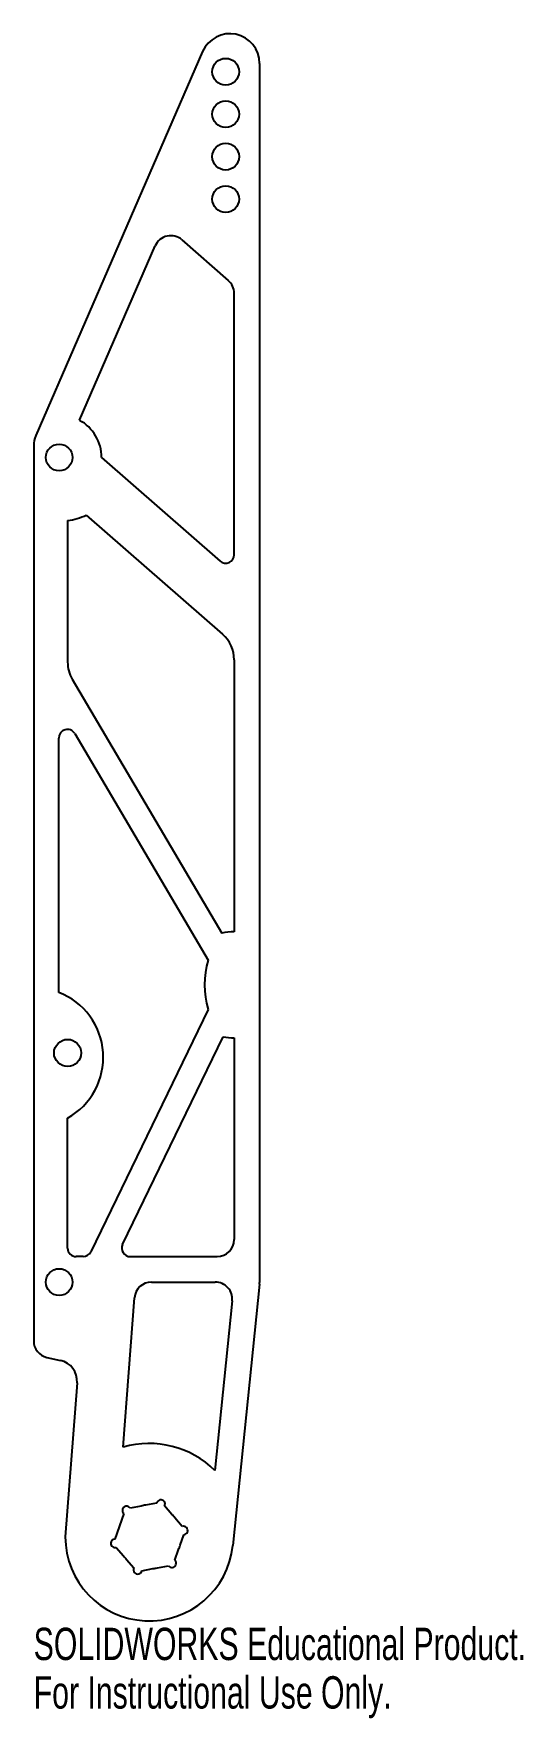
# Model space of a CAD drawing. Header units: inches. Extents: x -0.68 to 2.2, y -1.07 to 8.85.
import ezdxf

# ---------------------------------------------------------------- set-up
doc = ezdxf.new("R2010")
doc.units = ezdxf.units.IN
doc.header["$MEASUREMENT"] = 0
doc.styles.add('SLDTEXTSTYLE0', font='TXT', dxfattribs={"width": 0.7})

msp = doc.modelspace()

# ---------------------------------------------------------------- linework, layer by layer
at = {"color": 7, "linetype": 'Continuous', "lineweight": 25}
for p, q in [((0.3145, 8.7436), (-0.6685, 6.4828)), ((0.65, 8.6738), (0.65, 1.4974)), ((-0.411, 6.5735), (0.0352, 7.5996)), ((0.1927, 7.635), (0.4658, 7.3964)), ((0.5, 5.782), (0.5, 7.3211)), ((-0.6809, 6.423), (-0.6809, 1.1545)), ((-0.2809, 6.3542), (0.4171, 5.7443)), ((-0.4809, 5.9825), (-0.4809, 5.15)), ((-0.3708, 6.0151), (0.4316, 5.3141)), ((0.5, 5.1634), (0.5, 3.5625)), ((-0.4533, 5.0486), (0.4269, 3.5538)), ((-0.5322, 3.2052), (-0.5322, 4.702)), ((-0.4391, 4.7289), (0.3466, 3.3946)), ((0.3466, 3.1054), (-0.3445, 1.6782)), ((-0.1568, 1.7218), (0.4353, 2.9443)), ((0.5, 2.9375), (0.5, 1.75)), ((-0.4809, 1.7), (-0.4809, 2.4653)), ((-0.3895, 1.65), (-0.4309, 1.65)), ((-0.1118, 1.65), (0.4, 1.65)), ((0.0133, 1.5), (0.3892, 1.5)), ((-0.1534, 0.5282), (-0.0864, 1.4076)), ((0.4887, 1.3898), (0.3864, 0.3914)), ((0.6495, 1.4873), (0.4919, -0.0504)), ((-0.6025, 1.0568), (-0.523, 1.0392)), ((-0.4254, 0.9077), (-0.4945, 0)), ((0.0435, 0.199), (-0.0212, 0.1868)), ((-0.1506, 0.1372), (-0.2033, -0.013)), ((-0.0482, 0.1817), (-0.1129, 0.1695)), ((0.1333, 0.1326), (0.0904, 0.1825)), ((0.1941, 0.0618), (0.1512, 0.1118)), ((0.1815, -0.0491), (0.2033, 0.013)), ((-0.1941, -0.0618), (-0.1512, -0.1118)), ((0.1506, -0.1372), (0.1724, -0.075)), ((-0.1333, -0.1326), (-0.0904, -0.1825)), ((-0.0435, -0.199), (0.0212, -0.1868)), ((0.0482, -0.1817), (0.1129, -0.1695))]:
    msp.add_line(p, q, dxfattribs=at)
for centre, radius in [((0.45, 8.625), 0.0787), ((0.45, 8.375), 0.0787), ((0.45, 8.125), 0.0787), ((0.45, 7.875), 0.0787), ((-0.5309, 6.3542), 0.0787), ((-0.4809, 2.8489), 0.08), ((-0.5309, 1.5), 0.0787)]:
    msp.add_circle(centre, radius, dxfattribs=at)
for centre, radius, start, end in [((0.475, 8.6738), 0.175, 0, 156.5), ((0.1269, 7.5597), 0.1, 48.85769, 156.5), ((0.4, 7.3211), 0.1, 360, 48.85769), ((-0.5309, 6.3542), 0.25, 0, 61.32119), ((-0.5309, 6.423), 0.15, 156.5, 180), ((-0.5309, 6.3542), 0.375, 277.66226, 295.27951), ((0.45, 5.782), 0.05, 228.85769, 360), ((0.3, 5.1634), 0.2, 360, 48.85769), ((-0.2809, 5.15), 0.2, 180, 210.4934), ((-0.4822, 4.7035), 0.05, 30.4934, 181.67914), ((0.5, 3.25), 0.3125, 90, 103.51996), ((0.8253, 3.25), 0.5, 163.19027, 196.80973), ((-0.6809, 2.8232), 0.41, 299.1964, 68.72211), ((0.5, 3.25), 0.3125, 258.04643, 270), ((-0.4309, 1.7), 0.05, 180, 270), ((-0.1118, 1.7), 0.05, 154.15989, 270), ((0.4, 1.75), 0.1, 270, 0), ((-0.3895, 1.7), 0.05, 270, 334.15989), ((0.0133, 1.4), 0.1, 90, 175.6442), ((0.3892, 1.4), 0.1, 354.14965, 90), ((0.55, 1.4974), 0.1, 354.14965, 360), ((-0.5809, 1.1545), 0.1, 180, 257.52992), ((-0.55, 0.9172), 0.125, 355.6442, 77.52992), ((0, 0), 0.55, 45.36731, 106.1951), ((0.0679, 0.1934), 0.025, 334.24348, 167.08712), ((-0.1336, 0.1555), 0.025, 34.24348, 227.08712), ((0, 0), 0.188, 96.48565, 104.84495), ((0, 0), 0.188, 36.48565, 44.84495), ((0, 0), 0.4945, 180, 354.14965), ((0.2014, 0.0379), 0.025, 274.24348, 107.08712), ((-0.2014, -0.0379), 0.025, 94.24348, 287.08712), ((0, 0), 0.188, 336.48565, 344.84495), ((0, 0), 0.188, 216.48565, 224.84495), ((-0.0679, -0.1934), 0.025, 154.24348, 347.08712), ((0, 0), 0.188, 276.48565, 284.84495), ((0.1336, -0.1555), 0.025, 214.24348, 47.08712)]:
    msp.add_arc(centre, radius, start, end, dxfattribs=at)

# ---------------------------------------------------------------- texts
at = {"color": 7, "linetype": 'Continuous', "char_height": 0.1903, "attachment_point": 1, "style": 'SLDTEXTSTYLE0'}
for s, insert in [('SOLIDWORKS Educational Product.', (-0.6809, -0.5346)), ('For Instructional Use Only.', (-0.6809, -0.8201))]:
    msp.add_mtext(s, dxfattribs=dict(at, insert=insert))

doc.saveas('drawing.dxf')
